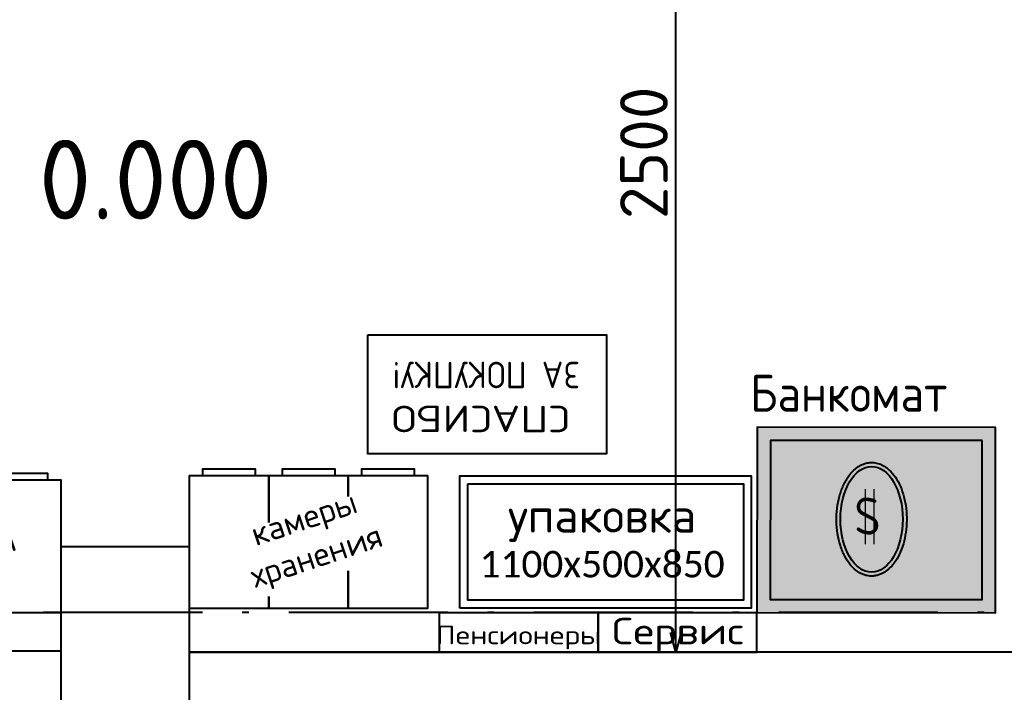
# Model space of a CAD drawing. Extents: x -150237 to 313168, y -187365 to 36962.
# Drawn here: x -37212 to -33496, y -169044 to -166504 of the extents above; entities that cross this region are included whole.
import ezdxf
from ezdxf.enums import TextEntityAlignment as Align

# ---------------------------------------------------------------- set-up
doc = ezdxf.new("R2010")
doc.units = 0
doc.header["$LTSCALE"] = 50
doc.header["$PDMODE"] = 34
doc.header["$PDSIZE"] = 20
doc.linetypes.add('ACAD_ISO10W100', pattern=[18.5, 12, -3, 0.5, -3])
doc.layers.get('0').update_dxf_attribs({"linetype": 'CONTINUOUS'})
doc.layers.get('Defpoints').update_dxf_attribs({"linetype": 'CONTINUOUS'})
for name, color, linetype in [('Colums', 25, 'CONTINUOUS'), ('type', 7, 'CONTINUOUS'), ('АРЕНДА', 1, 'CONTINUOUS'), ('оборудованиеOLD', 90, 'CONTINUOUS'), ('Прикасс', 210, 'CONTINUOUS'), ('товарные группы', 7, 'CONTINUOUS')]:
    doc.layers.add(name, color=color, linetype=linetype)
doc.layers.add('Стены', color=7, linetype='CONTINUOUS', lineweight=35)
doc.layers.add('текст', color=250, linetype='CONTINUOUS', lineweight=20)
doc.styles.get("Standard").update_dxf_attribs({"font": 'isocpeur.ttf'})
doc.dimstyles.get("Standard").update_dxf_attribs({"dimscale": 0, "dimtxt": 180, "dimasz": 75, "dimexe": 0, "dimexo": 0, "dimgap": 30, "dimtad": 1, "dimdec": 0, "dimdsep": 46, "dimtxsty": 'Standard', "dimblk1": 'OPEN30', "dimblk2": 'OPEN30', "dimsah": 1, "dimcen": 25, "dimadec": 0, "dimazin": 0, "dimtfac": 1, "dimtdec": 0, "dimtmove": 0, "dimatfit": 3, "dimldrblk": 'OPEN30', "dimfxl": 1, "dimtolj": 1, "dimtzin": 0, "dimarcsym": 0})

# ---------------------------------------------------------------- blocks, each defined once
blk = doc.blocks.new('_OPEN30')
at = {"color": 0, "linetype": 'ByBlock'}
for p, q in [((-1, 0.268), (0, 0)), ((0, 0), (-1, -0.268)), ((0, 0), (-1, 0))]:
    blk.add_line(p, q, dxfattribs=at)
blk = doc.blocks.new('*D395')
at = {"color": 0, "lineweight": -2, "transparency": 16777216}
for p, q in [((-34735.9, -168818.2), (-34735.9, -166467.7)), ((-36571.6, -168893.2), (-34735.9, -168893.2))]:
    blk.add_line(p, q, dxfattribs=at)
at = {"layer": 'Defpoints', "color": 0, "transparency": 16777216}
for p in [(-34735.9, -166392.7), (-34735.9, -166392.7), (-36571.6, -168893.2)]:
    blk.add_point(p, dxfattribs=at)
at = {"color": 0, "lineweight": -2, "transparency": 16777216, "xscale": 75, "yscale": 75, "zscale": 75}
for p, rotation in [((-34735.9, -166392.7), 90), ((-34735.9, -168893.2), 270)]:
    blk.add_blockref('_OPEN30', p, dxfattribs=dict(at, rotation=rotation))
at = {"color": 0, "transparency": 16777216, "insert": (-34855.9, -167007.1), "char_height": 180, "attachment_point": 5, "rotation": 90}
blk.add_mtext('\\A1;2500', dxfattribs=at)
blk = doc.blocks.new('*U63')
at = {"layer": 'Прикасс'}
for points in [[(0, -500), (0, 0), (1100, 0), (1100, -500)], [(30, -30), (1070, -30), (1070, -470), (30, -470)]]:
    blk.add_lwpolyline(points, close=True, dxfattribs=at)
at = {"layer": 'type', "insert": (537, -167.4), "char_height": 130, "width": 1680.097, "attachment_point": 5}
blk.add_mtext('\\pt1040;упаковка', dxfattribs=at)
at = {"layer": 'type', "color": 7, "insert": (537, -334.5), "char_height": 100, "width": 1680.097, "attachment_point": 5}
blk.add_mtext('\\pt800;{\\fCalibri|b0|i0|c204|p34;\\C256;1100х500х850}', dxfattribs=at)
blk = doc.blocks.new('A$C16BB019C')
at = {"layer": 'текст', "color": 1}
for p, q in [((23.1, 207.6), (23.1, 0)), ((56.1, 207.6), (56.1, 0))]:
    blk.add_line(p, q, dxfattribs=at)
at = {"layer": 'текст', "color": 1, "width": 0.9}
blk.add_text('S', height=140, dxfattribs=at).set_placement((-18, 35.5))
blk = doc.blocks.new('A$C0FC618F1')
at = {"layer": 'АРЕНДА'}
h = blk.add_hatch(color=2, dxfattribs=at)
h.paths.add_polyline_path([(852.1, 650), (52.1, 650), (52.1, 50), (852.1, 50)], flags=16)
h.paths.add_polyline_path([(2.1, 0), (902.1, 0), (902.1, 700), (2.1, 700)])
h = blk.add_hatch(color=1, dxfattribs=at)
h.set_gradient(color1=(255, 10, 4), one_color=1, tint=1, name='CYLINDER')
h.paths.add_polyline_path([(852.1, 650), (52.1, 650), (52.1, 50), (852.1, 50)])
h = blk.add_hatch(color=2, dxfattribs=at)
edge = h.paths.add_edge_path()
edge.add_spline(control_points=[(434.4, 138), (439, 138), (443.6, 138.4), (452.7, 139.9), (457.2, 141), (466, 143.9), (470.4, 145.8), (481.1, 151.2), (487.4, 155.2), (499.3, 164.6), (505, 170), (515.7, 182), (520.7, 188.6), (532.3, 206.2), (538.4, 217.9), (549.1, 243), (553.5, 256.5), (560.6, 284.6), (563.2, 299.3), (566.5, 329.2), (567.2, 344.4), (566.6, 374.8), (565.3, 389.9), (560.8, 419.4), (557.6, 433.7), (549.4, 461), (544.4, 474), (532.7, 498), (526.1, 509), (511.2, 528.6), (503.1, 537.2), (488.6, 548.9), (482.7, 552.8), (470.5, 559.3), (464.1, 561.9), (451.1, 565.5), (444.5, 566.6), (431.2, 567.2), (424.5, 566.6), (411.3, 564), (404.9, 561.9), (392.3, 556.4), (386.3, 552.9), (374.6, 544.6), (369.1, 539.9), (358.5, 529.2), (353.5, 523.4), (341.1, 506.5), (334.2, 494.6), (322.3, 468.7), (317.3, 454.6), (309.3, 425.2), (306.3, 409.8), (302.5, 378.2), (301.7, 362.1), (302.3, 329.9), (303.7, 313.9), (308.6, 282.8), (312.2, 267.7), (321.3, 239), (326.8, 225.5), (339.7, 200.8), (347.1, 189.6), (361.5, 172.4), (368.2, 165.7), (381.1, 155.5), (387.1, 151.6), (399.6, 145.1), (406.1, 142.6), (419.3, 139.1), (426.1, 138.2), (433.4, 138), (433.9, 138), (434.4, 138)], knot_values=[0, 0, 0, 0, 0.096175, 0.096175, 0.192351, 0.192351, 0.288526, 0.288526, 0.435765, 0.435765, 0.583004, 0.583004, 0.730242, 0.730242, 0.948885, 0.948885, 1.167528, 1.167528, 1.386171, 1.386171, 1.604814, 1.604814, 1.823458, 1.823458, 2.042101, 2.042101, 2.260744, 2.260744, 2.479387, 2.479387, 2.69803, 2.69803, 2.837951, 2.837951, 2.977872, 2.977872, 3.117793, 3.117793, 3.257714, 3.257714, 3.397635, 3.397635, 3.537556, 3.537556, 3.677477, 3.677477, 3.817398, 3.817398, 4.048927, 4.048927, 4.280455, 4.280455, 4.511984, 4.511984, 4.743513, 4.743513, 4.975041, 4.975041, 5.20657, 5.20657, 5.438098, 5.438098, 5.669627, 5.669627, 5.845728, 5.845728, 5.987862, 5.987862, 6.129996, 6.129996, 6.27213, 6.27213, 6.283185, 6.283185, 6.283185, 6.283185], degree=3, periodic=0)
edge = h.paths.add_edge_path(flags=16)
edge.add_ellipse((434.4, 352.5), major_axis=(0, -199.5), ratio=0.589042, start_angle=0, end_angle=360)
at = {"layer": 'АРЕНДА', "color": 1}
for points in [[(2.1, 0), (902.1, 0), (902.1, 700), (2.1, 700)], [(852.1, 650), (52.1, 650), (52.1, 50), (852.1, 50)]]:
    blk.add_lwpolyline(points, close=True, dxfattribs=at)
at = {"layer": 'АРЕНДА'}
blk.add_ellipse((434.4, 352.5), major_axis=(0, -199.5), ratio=0.589042, dxfattribs=at)
blk.add_open_spline([(434.4, 138), (439, 138), (443.6, 138.4), (452.7, 139.9), (457.2, 141), (466, 143.9), (470.4, 145.8), (481.1, 151.2), (487.4, 155.2), (499.3, 164.6), (505, 170), (515.7, 182), (520.7, 188.6), (532.3, 206.2), (538.4, 217.9), (549.1, 243), (553.5, 256.5), (560.6, 284.6), (563.2, 299.3), (566.5, 329.2), (567.2, 344.4), (566.6, 374.8), (565.3, 389.9), (560.8, 419.4), (557.6, 433.7), (549.4, 461), (544.4, 474), (532.7, 498), (526.1, 509), (511.2, 528.6), (503.1, 537.2), (488.6, 548.9), (482.7, 552.8), (470.5, 559.3), (464.1, 561.9), (451.1, 565.5), (444.5, 566.6), (431.2, 567.2), (424.5, 566.6), (411.3, 564), (404.9, 561.9), (392.3, 556.4), (386.3, 552.9), (374.6, 544.6), (369.1, 539.9), (358.5, 529.2), (353.5, 523.4), (341.1, 506.5), (334.2, 494.6), (322.3, 468.7), (317.3, 454.6), (309.3, 425.2), (306.3, 409.8), (302.5, 378.2), (301.7, 362.1), (302.3, 329.9), (303.7, 313.9), (308.6, 282.8), (312.2, 267.7), (321.3, 239), (326.8, 225.5), (339.7, 200.8), (347.1, 189.6), (361.5, 172.4), (368.2, 165.7), (381.1, 155.5), (387.1, 151.6), (399.6, 145.1), (406.1, 142.6), (419.3, 139.1), (426.1, 138.2), (433.4, 138), (433.9, 138), (434.4, 138)], degree=3, knots=[0, 0, 0, 0, 0.096175, 0.096175, 0.192351, 0.192351, 0.288526, 0.288526, 0.435765, 0.435765, 0.583004, 0.583004, 0.730242, 0.730242, 0.948885, 0.948885, 1.167528, 1.167528, 1.386171, 1.386171, 1.604814, 1.604814, 1.823458, 1.823458, 2.042101, 2.042101, 2.260744, 2.260744, 2.479387, 2.479387, 2.69803, 2.69803, 2.837951, 2.837951, 2.977872, 2.977872, 3.117793, 3.117793, 3.257714, 3.257714, 3.397635, 3.397635, 3.537556, 3.537556, 3.677477, 3.677477, 3.817398, 3.817398, 4.048927, 4.048927, 4.280455, 4.280455, 4.511984, 4.511984, 4.743513, 4.743513, 4.975041, 4.975041, 5.20657, 5.20657, 5.438098, 5.438098, 5.669627, 5.669627, 5.845728, 5.845728, 5.987862, 5.987862, 6.129996, 6.129996, 6.27213, 6.27213, 6.283185, 6.283185, 6.283185, 6.283185], dxfattribs=at)
blk.add_blockref('A$C16BB019C', (387.1, 259.1), dxfattribs=at)
at = {"layer": 'АРЕНДА', "width": 0.9}
blk.add_text('Банкомат', height=140, dxfattribs=at).set_placement((-24, 758.5))
blk = doc.blocks.new('Сумочная Секц3')
at = {"layer": 'Прикасс'}
for points in [[(-600, 324.1), (-600, 500), (-650, 500), (-650, 525), (-850, 525), (-850, 500), (-900, 500)], [(-300, 421.9), (-300, 500), (-350, 500), (-350, 525), (-550, 525), (-550, 500), (-600, 500)], [(-300, 141.3), (-300, 0), (0, 0), (0, 500), (-50, 500), (-50, 525), (-250, 525), (-250, 500), (-300, 500)], [(-600, 500), (-900, 500), (-900, 0), (-600, 0), (-600, 43.5)], [(-300, 500), (-600, 500), (-600, 324.1)], [(0, 500), (-300, 500), (-300, 421.9)], [(-600, 43.5), (-600, 0), (-300, 0), (-300, 141.3)]]:
    blk.add_lwpolyline(points, dxfattribs=at)
at = {"layer": 'type', "insert": (-440.5, 258.4), "char_height": 90, "width": 315.706, "attachment_point": 5, "rotation": 18.2995}
blk.add_mtext('\\pt720;камеры хранения', dxfattribs=at)
at = {"layer": 'оборудованиеOLD', "color": 7, "insert": (-440.5, 258.4), "char_height": 90, "width": 315.706, "attachment_point": 5, "rotation": 18.2995}
blk.add_mtext('\\pt720;камеры хранения', dxfattribs=at)
blk = doc.blocks.new('спасибо')
at = {"layer": 'товарные группы', "color": 1}
blk.add_lwpolyline([(0, -450), (-900, -450), (-900, 0), (0, 0)], close=True, dxfattribs=at)
for s, width, p in [('СПАСИБО', 1.2, (-425.2, -182.4)), ('ЗА ПОКУПКУ!', 0.9, (-446.5, -348.6))]:
    blk.add_text(s, height=100, dxfattribs=dict(at, width=width)).set_placement(p, align=Align.CENTER)
blk = doc.blocks.new('*U347')
at = {"color": 30}
for p, q in [((0, 0), (600, 0)), ((0, 0), (0, -150)), ((600, -150), (600, 0)), ((0, -150), (600, -150))]:
    blk.add_line(p, q, dxfattribs=at)
at = {"layer": 'товарные группы', "color": 30, "width": 1.2}
blk.add_text('Сервис', height=100, dxfattribs=at).set_placement((300, -119.8), align=Align.CENTER)
blk = doc.blocks.new('*U348')
at = {"color": 30}
for p, q in [((0, 0), (600, 0)), ((0, 0), (0, -150)), ((600, -150), (600, 0)), ((0, -150), (600, -150))]:
    blk.add_line(p, q, dxfattribs=at)
at = {"layer": 'товарные группы', "color": 30, "width": 1.2}
blk.add_text('Пенсионеры', height=70, dxfattribs=at).set_placement((300, -119.8), align=Align.CENTER)

msp = doc.modelspace()

# ---------------------------------------------------------------- linework, layer by layer
at = {"color": 1, "linetype": 'ACAD_ISO10W100'}
msp.add_line((-30971.6, -168743.2), (-39586.1, -168743.2), dxfattribs=at)
for p, q in [((-39458.6, -168887.2), (-37057.3, -168887.2)), ((-571.6, -168893.2), (-36571.6, -168893.2))]:
    msp.add_line(p, q)
at = {"layer": 'Colums'}
msp.add_lwpolyline([(-37055.3, -169093.2), (-37055.3, -168493.2), (-36571.6, -168493.2), (-36571.6, -169093.2), (-36971.6, -169093.2)], dxfattribs=at)

# ---------------------------------------------------------------- block references
at = {"rotation": 180}
msp.add_blockref('спасибо', (-35897.3, -168144.2), dxfattribs=at)
for name, p in [('*U348', (-35629.3, -168743.2)), ('*U347', (-35029.3, -168743.2))]:
    msp.add_blockref(name, p)
at = {"layer": 'АРЕНДА', "color": 2, "lineweight": 5, "rotation": 359.9688156125414}
msp.add_blockref('A$C0FC618F1', (-34431.4, -168743.2), dxfattribs=at)
at = {"layer": 'Стены', "lineweight": 5}
for name, p in [('Сумочная Секц3', (-35671.6, -168726.5)), ('Сумочная Секц3', (-37055.3, -168743.2)), ('*U63', (-35550.8, -168226.5))]:
    msp.add_blockref(name, p, dxfattribs=at)

# ---------------------------------------------------------------- texts
at = {"width": 0.96875}
msp.add_text('0.000', height=300, dxfattribs=at).set_placement((-36698.9, -167258.1), align=Align.CENTER)

# ---------------------------------------------------------------- dimensions: what is measured, and where the dimension line sits
dim = msp.add_linear_dim(base=(-34735.8508, -166392.6986), p1=(-36571.6423, -168893.1627), p2=(-34735.8508, -166392.6986), angle=90, dimstyle='Standard', override={"dimscale": 1, "dimarcsym": 2})
dim.commit()
dim.dimension.update_dxf_attribs({"geometry": '*D395', "text_midpoint": (-34735.8508, -167007.1156), "dimtype": 160})

doc.saveas('drawing.dxf')
